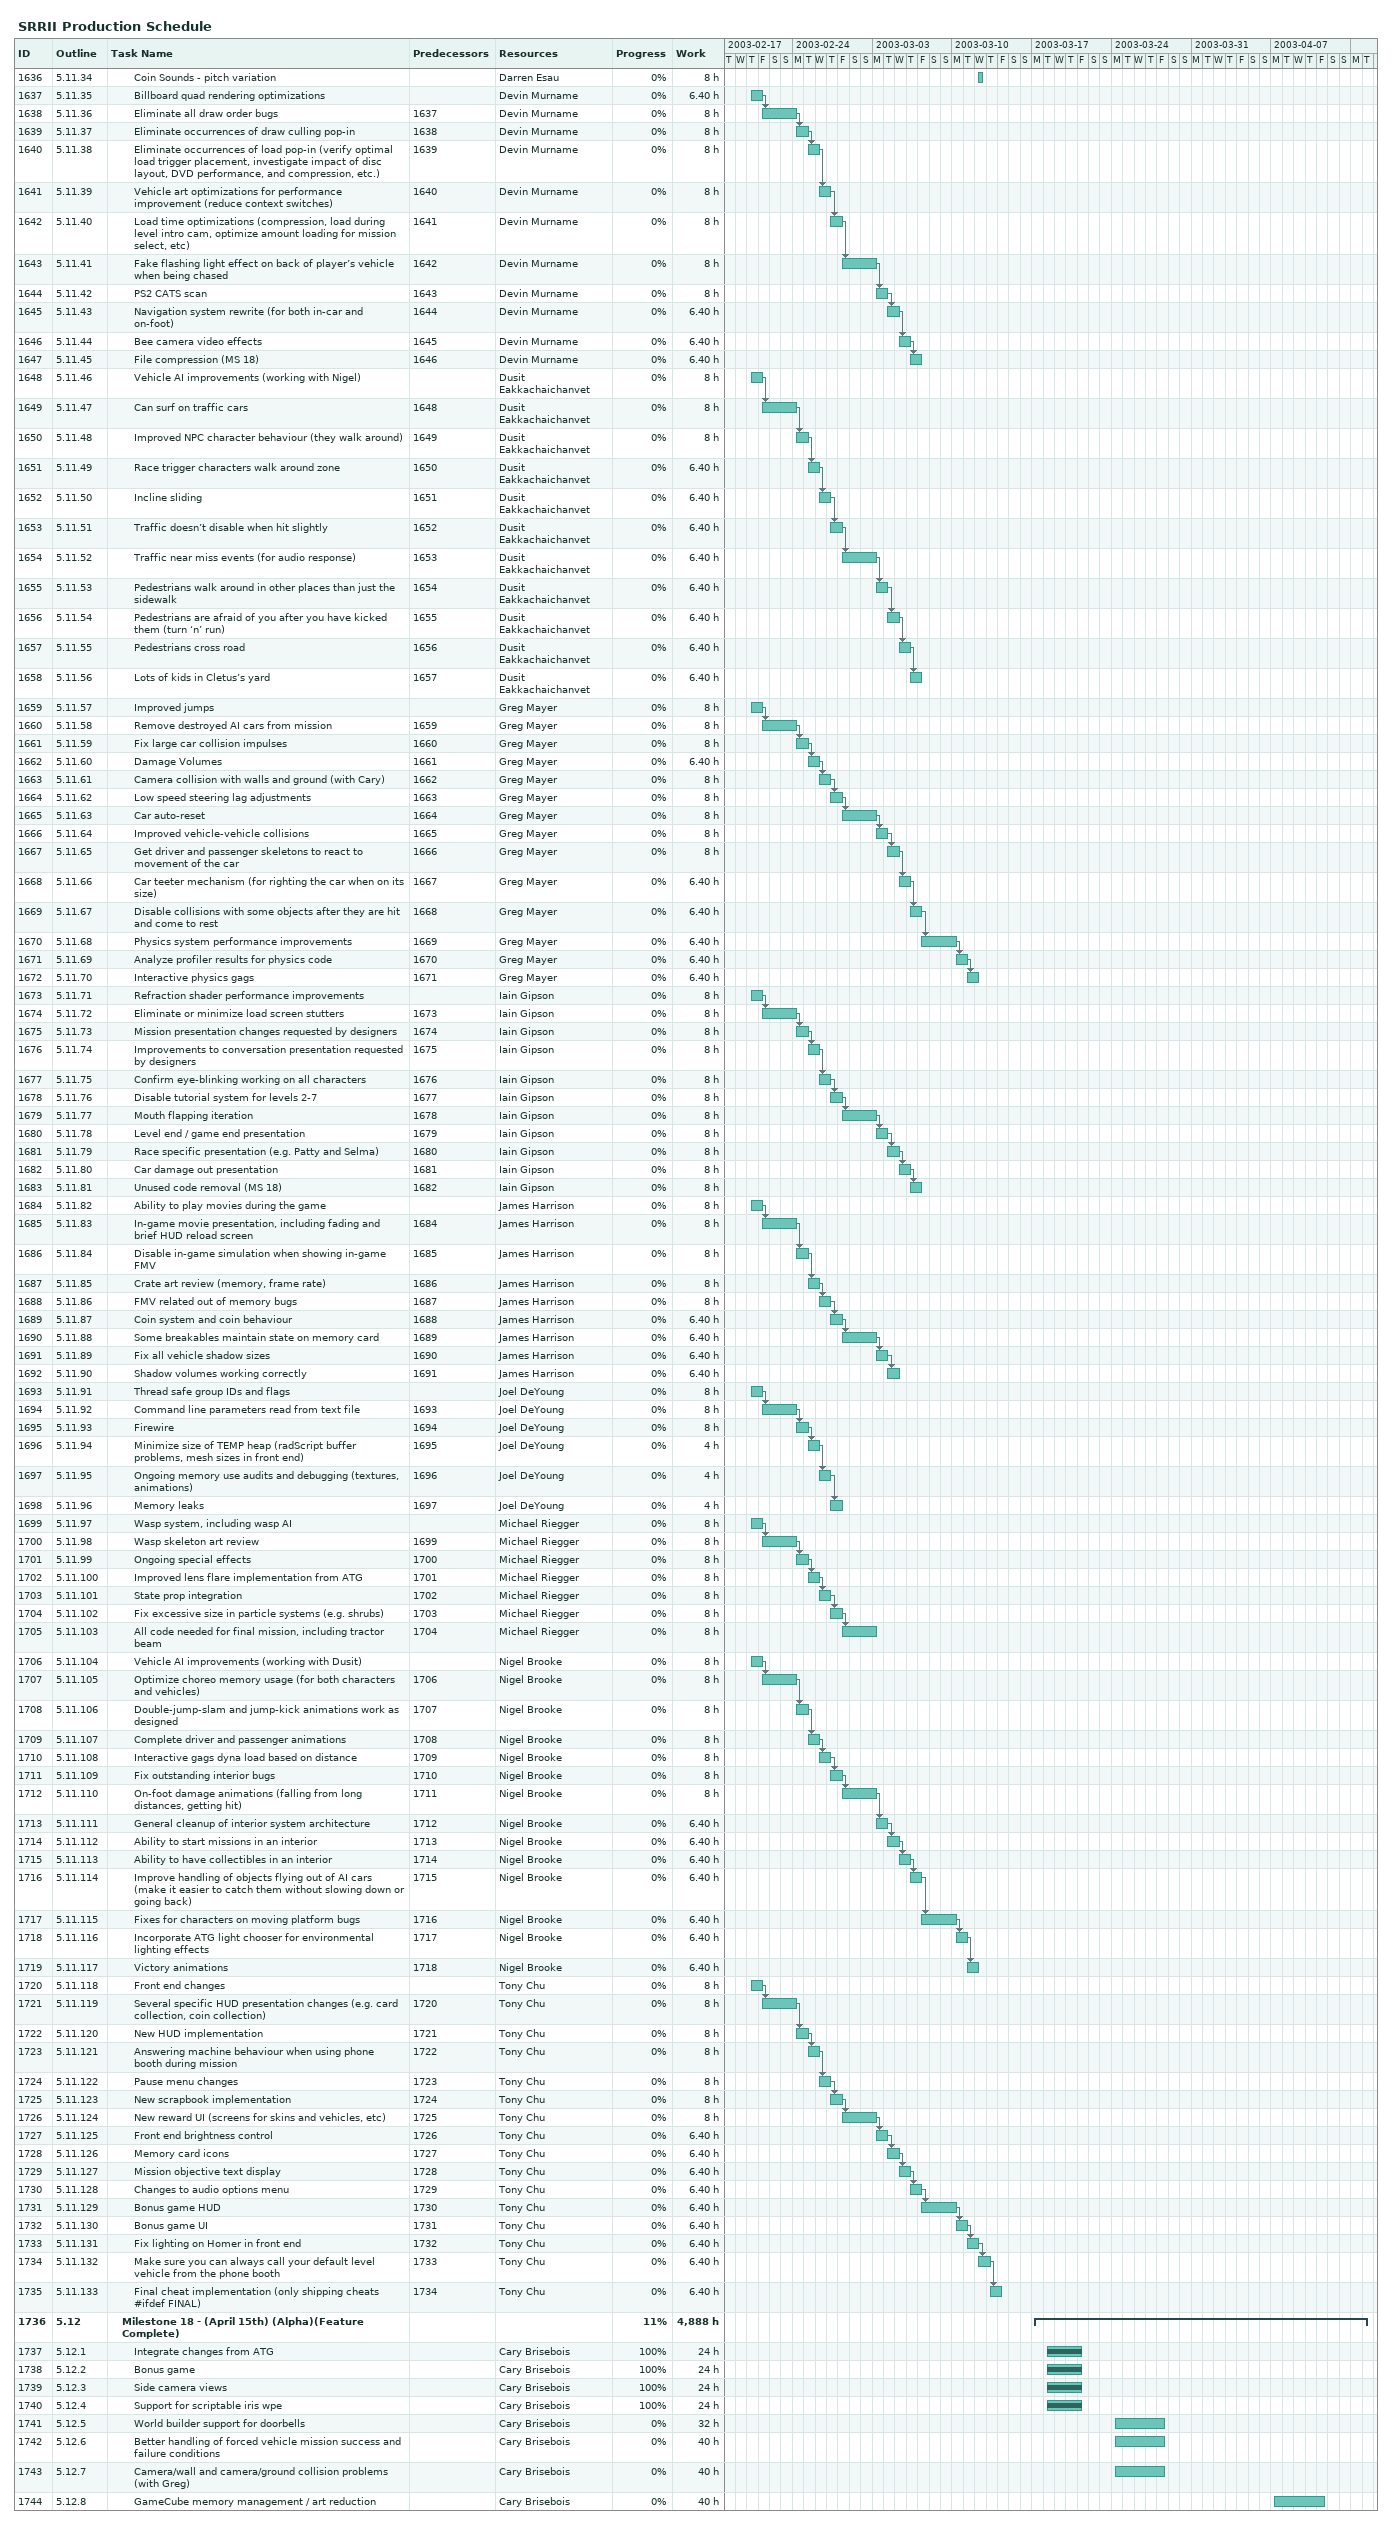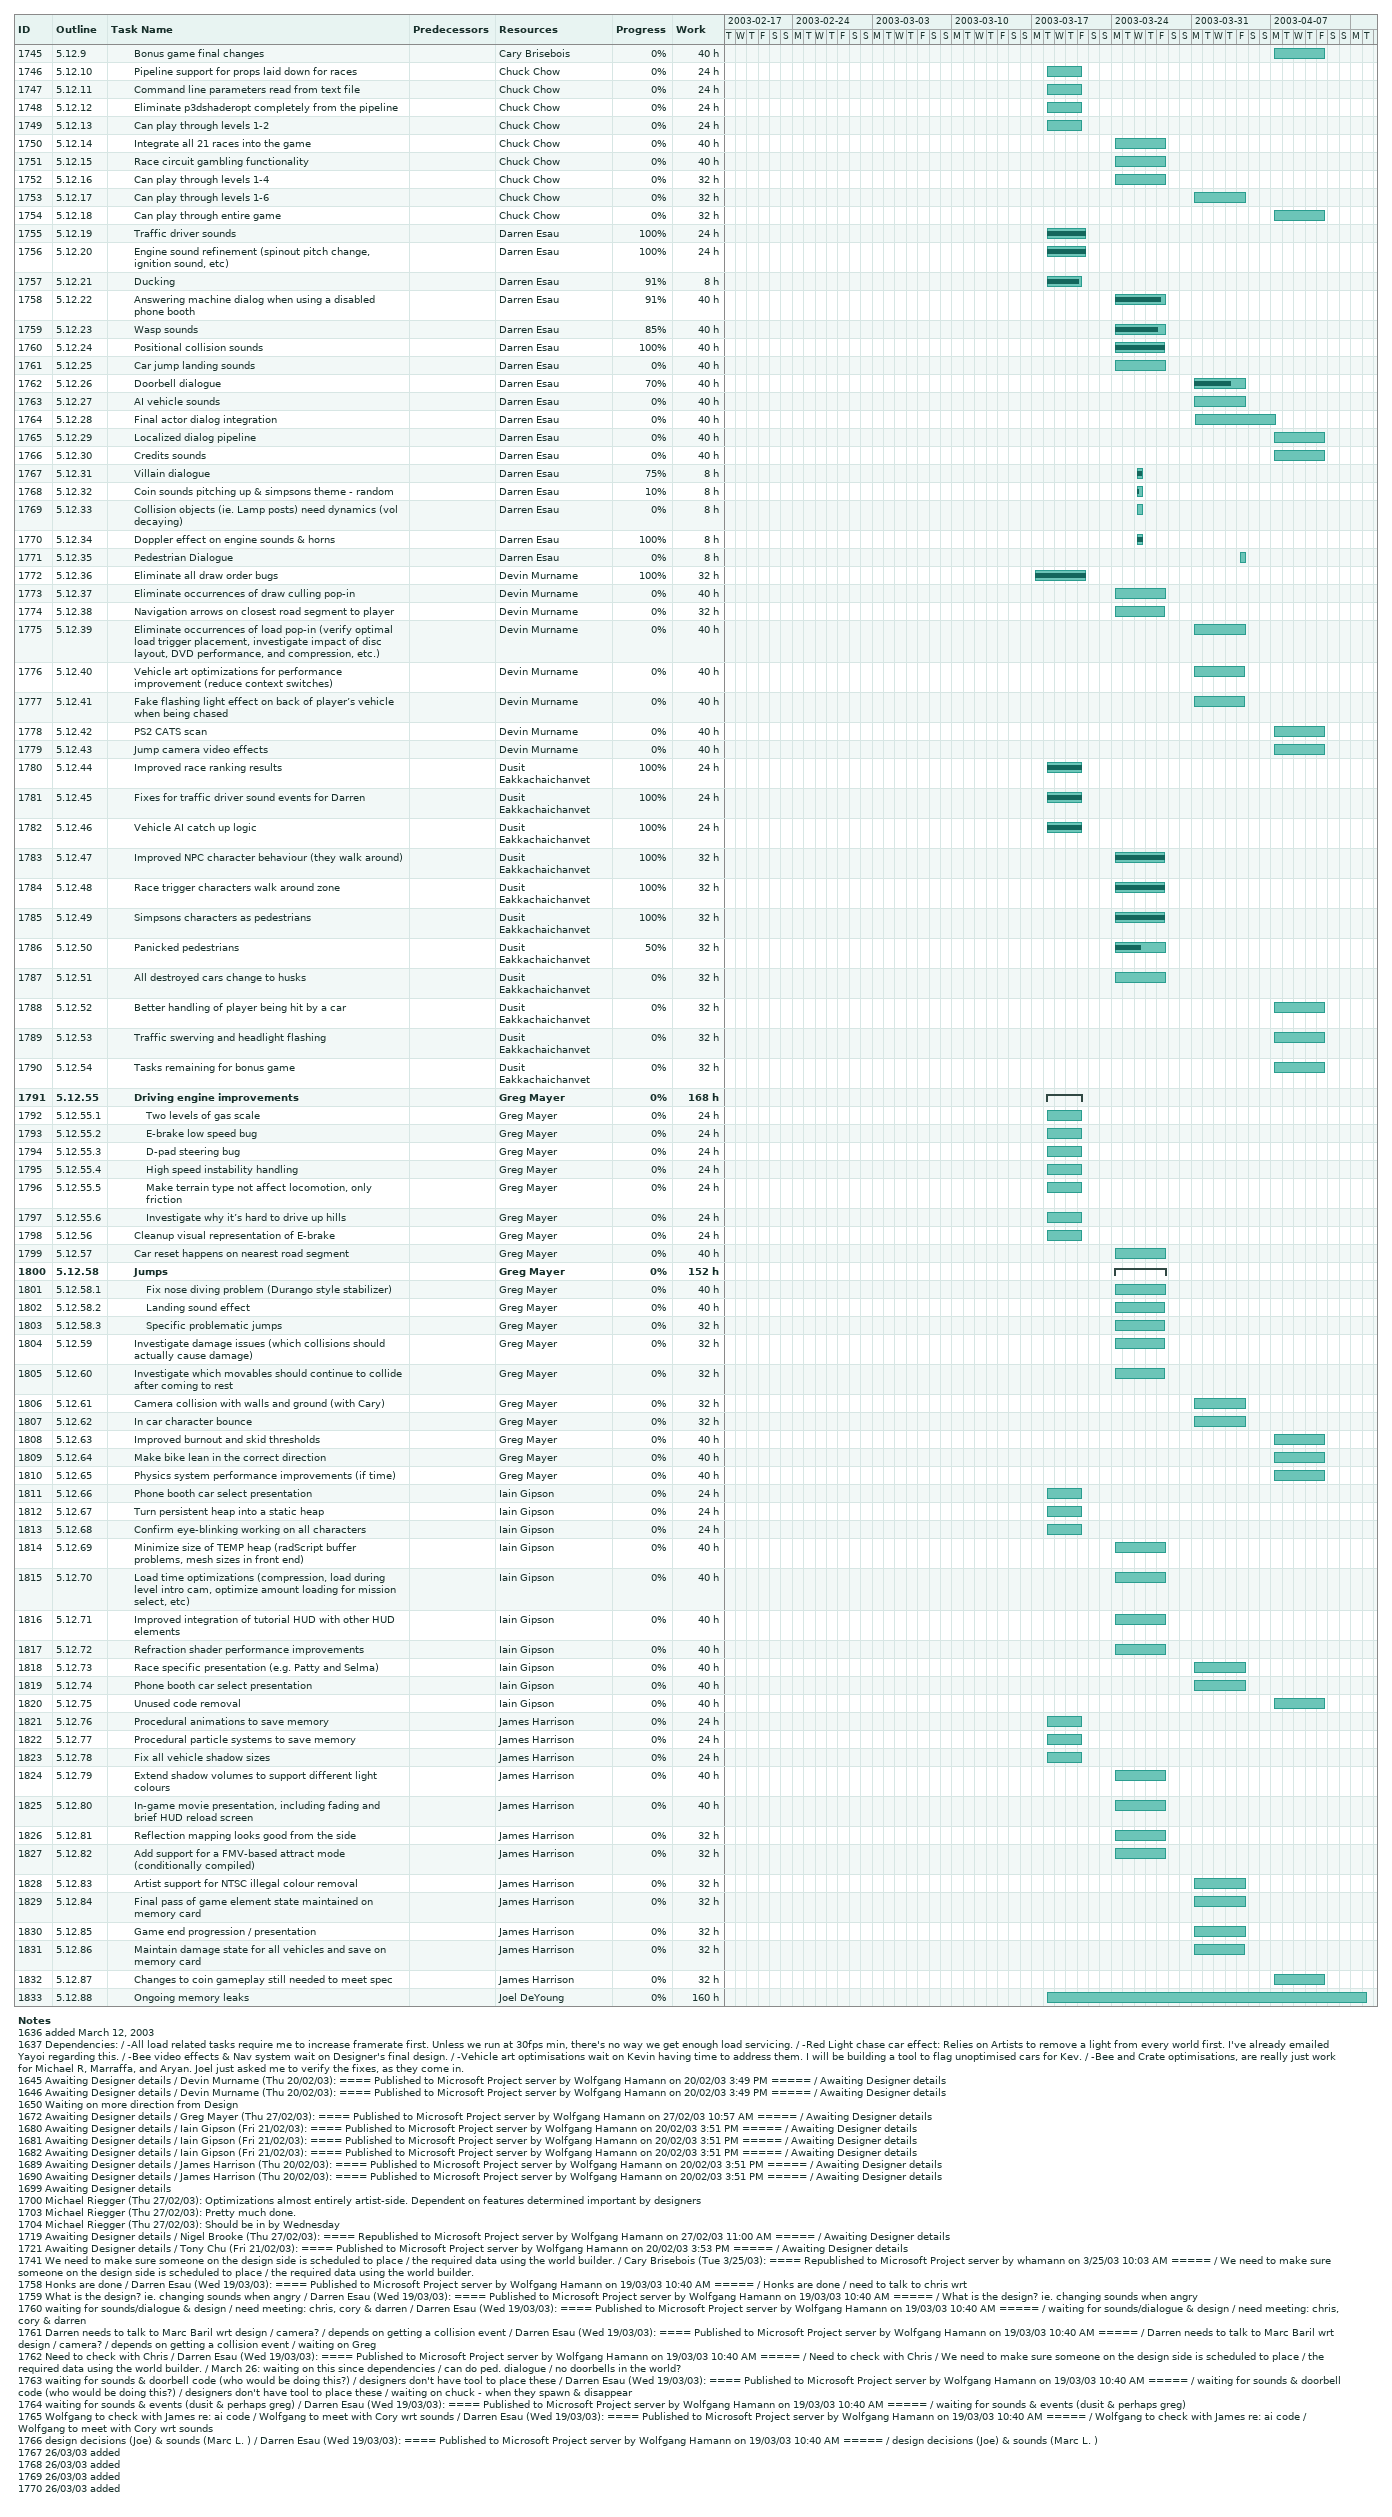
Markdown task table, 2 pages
SRRII Production Schedule

| ID | WBS | Task | Start | Finish | Predecessors | Resources | % complete | Work (h) |
|---|---|---|---|---|---|---|---|---|
| 1636 | 5.11.34 | Coin Sounds - pitch variation | 2003-03-12 | 2003-03-12 |  | Darren Esau | 0 | 8 |
| 1637 | 5.11.35 | Billboard quad rendering optimizations | 2003-02-20 | 2003-02-21 |  | Devin Murname | 0 | 6.40 |
| 1638 | 5.11.36 | Eliminate all draw order bugs | 2003-02-21 | 2003-02-24 | 1637 | Devin Murname | 0 | 8 |
| 1639 | 5.11.37 | Eliminate occurrences of draw culling pop-in | 2003-02-24 | 2003-02-25 | 1638 | Devin Murname | 0 | 8 |
| 1640 | 5.11.38 | Eliminate occurrences of load pop-in (verify optimal load trigger placement, investigate impact of disc layout, DVD performance, and compression, etc.) | 2003-02-25 | 2003-02-26 | 1639 | Devin Murname | 0 | 8 |
| 1641 | 5.11.39 | Vehicle art optimizations for performance improvement (reduce context switches) | 2003-02-26 | 2003-02-27 | 1640 | Devin Murname | 0 | 8 |
| 1642 | 5.11.40 | Load time optimizations (compression, load during level intro cam, optimize amount loading for mission select, etc) | 2003-02-27 | 2003-02-28 | 1641 | Devin Murname | 0 | 8 |
| 1643 | 5.11.41 | Fake flashing light effect on back of player’s vehicle when being chased | 2003-02-28 | 2003-03-03 | 1642 | Devin Murname | 0 | 8 |
| 1644 | 5.11.42 | PS2 CATS scan | 2003-03-03 | 2003-03-04 | 1643 | Devin Murname | 0 | 8 |
| 1645 | 5.11.43 | Navigation system rewrite (for both in-car and on-foot) | 2003-03-04 | 2003-03-05 | 1644 | Devin Murname | 0 | 6.40 |
| 1646 | 5.11.44 | Bee camera video effects | 2003-03-05 | 2003-03-06 | 1645 | Devin Murname | 0 | 6.40 |
| 1647 | 5.11.45 | File compression (MS 18) | 2003-03-06 | 2003-03-07 | 1646 | Devin Murname | 0 | 6.40 |
| 1648 | 5.11.46 | Vehicle AI improvements (working with Nigel) | 2003-02-20 | 2003-02-21 |  | Dusit Eakkachaichanvet | 0 | 8 |
| 1649 | 5.11.47 | Can surf on traffic cars | 2003-02-21 | 2003-02-24 | 1648 | Dusit Eakkachaichanvet | 0 | 8 |
| 1650 | 5.11.48 | Improved NPC character behaviour (they walk around) | 2003-02-24 | 2003-02-25 | 1649 | Dusit Eakkachaichanvet | 0 | 8 |
| 1651 | 5.11.49 | Race trigger characters walk around zone | 2003-02-25 | 2003-02-26 | 1650 | Dusit Eakkachaichanvet | 0 | 6.40 |
| 1652 | 5.11.50 | Incline sliding | 2003-02-26 | 2003-02-27 | 1651 | Dusit Eakkachaichanvet | 0 | 6.40 |
| 1653 | 5.11.51 | Traffic doesn’t disable when hit slightly | 2003-02-27 | 2003-02-28 | 1652 | Dusit Eakkachaichanvet | 0 | 6.40 |
| 1654 | 5.11.52 | Traffic near miss events (for audio response) | 2003-02-28 | 2003-03-03 | 1653 | Dusit Eakkachaichanvet | 0 | 6.40 |
| 1655 | 5.11.53 | Pedestrians walk around in other places than just the sidewalk | 2003-03-03 | 2003-03-04 | 1654 | Dusit Eakkachaichanvet | 0 | 6.40 |
| 1656 | 5.11.54 | Pedestrians are afraid of you after you have kicked them (turn ‘n’ run) | 2003-03-04 | 2003-03-05 | 1655 | Dusit Eakkachaichanvet | 0 | 6.40 |
| 1657 | 5.11.55 | Pedestrians cross road | 2003-03-05 | 2003-03-06 | 1656 | Dusit Eakkachaichanvet | 0 | 6.40 |
| 1658 | 5.11.56 | Lots of kids in Cletus’s yard | 2003-03-06 | 2003-03-07 | 1657 | Dusit Eakkachaichanvet | 0 | 6.40 |
| 1659 | 5.11.57 | Improved jumps | 2003-02-20 | 2003-02-21 |  | Greg Mayer | 0 | 8 |
| 1660 | 5.11.58 | Remove destroyed AI cars from mission | 2003-02-21 | 2003-02-24 | 1659 | Greg Mayer | 0 | 8 |
| 1661 | 5.11.59 | Fix large car collision impulses | 2003-02-24 | 2003-02-25 | 1660 | Greg Mayer | 0 | 8 |
| 1662 | 5.11.60 | Damage Volumes | 2003-02-25 | 2003-02-26 | 1661 | Greg Mayer | 0 | 6.40 |
| 1663 | 5.11.61 | Camera collision with walls and ground (with Cary) | 2003-02-26 | 2003-02-27 | 1662 | Greg Mayer | 0 | 8 |
| 1664 | 5.11.62 | Low speed steering lag adjustments | 2003-02-27 | 2003-02-28 | 1663 | Greg Mayer | 0 | 8 |
| 1665 | 5.11.63 | Car auto-reset | 2003-02-28 | 2003-03-03 | 1664 | Greg Mayer | 0 | 8 |
| 1666 | 5.11.64 | Improved vehicle-vehicle collisions | 2003-03-03 | 2003-03-04 | 1665 | Greg Mayer | 0 | 8 |
| 1667 | 5.11.65 | Get driver and passenger skeletons to react to movement of the car | 2003-03-04 | 2003-03-05 | 1666 | Greg Mayer | 0 | 8 |
| 1668 | 5.11.66 | Car teeter mechanism (for righting the car when on its size) | 2003-03-05 | 2003-03-06 | 1667 | Greg Mayer | 0 | 6.40 |
| 1669 | 5.11.67 | Disable collisions with some objects after they are hit and come to rest | 2003-03-06 | 2003-03-07 | 1668 | Greg Mayer | 0 | 6.40 |
| 1670 | 5.11.68 | Physics system performance improvements | 2003-03-07 | 2003-03-10 | 1669 | Greg Mayer | 0 | 6.40 |
| 1671 | 5.11.69 | Analyze profiler results for physics code | 2003-03-10 | 2003-03-11 | 1670 | Greg Mayer | 0 | 6.40 |
| 1672 | 5.11.70 | Interactive physics gags | 2003-03-11 | 2003-03-12 | 1671 | Greg Mayer | 0 | 6.40 |
| 1673 | 5.11.71 | Refraction shader performance improvements | 2003-02-20 | 2003-02-21 |  | Iain Gipson | 0 | 8 |
| 1674 | 5.11.72 | Eliminate or minimize load screen stutters | 2003-02-21 | 2003-02-24 | 1673 | Iain Gipson | 0 | 8 |
| 1675 | 5.11.73 | Mission presentation changes requested by designers | 2003-02-24 | 2003-02-25 | 1674 | Iain Gipson | 0 | 8 |
| 1676 | 5.11.74 | Improvements to conversation presentation requested by designers | 2003-02-25 | 2003-02-26 | 1675 | Iain Gipson | 0 | 8 |
| 1677 | 5.11.75 | Confirm eye-blinking working on all characters | 2003-02-26 | 2003-02-27 | 1676 | Iain Gipson | 0 | 8 |
| 1678 | 5.11.76 | Disable tutorial system for levels 2-7 | 2003-02-27 | 2003-02-28 | 1677 | Iain Gipson | 0 | 8 |
| 1679 | 5.11.77 | Mouth flapping iteration | 2003-02-28 | 2003-03-03 | 1678 | Iain Gipson | 0 | 8 |
| 1680 | 5.11.78 | Level end / game end presentation | 2003-03-03 | 2003-03-04 | 1679 | Iain Gipson | 0 | 8 |
| 1681 | 5.11.79 | Race specific presentation (e.g. Patty and Selma) | 2003-03-04 | 2003-03-05 | 1680 | Iain Gipson | 0 | 8 |
| 1682 | 5.11.80 | Car damage out presentation | 2003-03-05 | 2003-03-06 | 1681 | Iain Gipson | 0 | 8 |
| 1683 | 5.11.81 | Unused code removal (MS 18) | 2003-03-06 | 2003-03-07 | 1682 | Iain Gipson | 0 | 8 |
| 1684 | 5.11.82 | Ability to play movies during the game | 2003-02-20 | 2003-02-21 |  | James Harrison | 0 | 8 |
| 1685 | 5.11.83 | In-game movie presentation, including fading and brief HUD reload screen | 2003-02-21 | 2003-02-24 | 1684 | James Harrison | 0 | 8 |
| 1686 | 5.11.84 | Disable in-game simulation when showing in-game FMV | 2003-02-24 | 2003-02-25 | 1685 | James Harrison | 0 | 8 |
| 1687 | 5.11.85 | Crate art review (memory, frame rate) | 2003-02-25 | 2003-02-26 | 1686 | James Harrison | 0 | 8 |
| 1688 | 5.11.86 | FMV related out of memory bugs | 2003-02-26 | 2003-02-27 | 1687 | James Harrison | 0 | 8 |
| 1689 | 5.11.87 | Coin system and coin behaviour | 2003-02-27 | 2003-02-28 | 1688 | James Harrison | 0 | 6.40 |
| 1690 | 5.11.88 | Some breakables maintain state on memory card | 2003-02-28 | 2003-03-03 | 1689 | James Harrison | 0 | 6.40 |
| 1691 | 5.11.89 | Fix all vehicle shadow sizes | 2003-03-03 | 2003-03-04 | 1690 | James Harrison | 0 | 6.40 |
| 1692 | 5.11.90 | Shadow volumes working correctly | 2003-03-04 | 2003-03-05 | 1691 | James Harrison | 0 | 6.40 |
| 1693 | 5.11.91 | Thread safe group IDs and flags | 2003-02-20 | 2003-02-21 |  | Joel DeYoung | 0 | 8 |
| 1694 | 5.11.92 | Command line parameters read from text file | 2003-02-21 | 2003-02-24 | 1693 | Joel DeYoung | 0 | 8 |
| 1695 | 5.11.93 | Firewire | 2003-02-24 | 2003-02-25 | 1694 | Joel DeYoung | 0 | 8 |
| 1696 | 5.11.94 | Minimize size of TEMP heap (radScript buffer problems, mesh sizes in front end) | 2003-02-25 | 2003-02-26 | 1695 | Joel DeYoung | 0 | 4 |
| 1697 | 5.11.95 | Ongoing memory use audits and debugging (textures, animations) | 2003-02-26 | 2003-02-27 | 1696 | Joel DeYoung | 0 | 4 |
| 1698 | 5.11.96 | Memory leaks | 2003-02-27 | 2003-02-28 | 1697 | Joel DeYoung | 0 | 4 |
| 1699 | 5.11.97 | Wasp system, including wasp AI | 2003-02-20 | 2003-02-21 |  | Michael Riegger | 0 | 8 |
| 1700 | 5.11.98 | Wasp skeleton art review | 2003-02-21 | 2003-02-24 | 1699 | Michael Riegger | 0 | 8 |
| 1701 | 5.11.99 | Ongoing special effects | 2003-02-24 | 2003-02-25 | 1700 | Michael Riegger | 0 | 8 |
| 1702 | 5.11.100 | Improved lens flare implementation from ATG | 2003-02-25 | 2003-02-26 | 1701 | Michael Riegger | 0 | 8 |
| 1703 | 5.11.101 | State prop integration | 2003-02-26 | 2003-02-27 | 1702 | Michael Riegger | 0 | 8 |
| 1704 | 5.11.102 | Fix excessive size in particle systems (e.g. shrubs) | 2003-02-27 | 2003-02-28 | 1703 | Michael Riegger | 0 | 8 |
| 1705 | 5.11.103 | All code needed for final mission, including tractor beam | 2003-02-28 | 2003-03-03 | 1704 | Michael Riegger | 0 | 8 |
| 1706 | 5.11.104 | Vehicle AI improvements (working with Dusit) | 2003-02-20 | 2003-02-21 |  | Nigel Brooke | 0 | 8 |
| 1707 | 5.11.105 | Optimize choreo memory usage (for both characters and vehicles) | 2003-02-21 | 2003-02-24 | 1706 | Nigel Brooke | 0 | 8 |
| 1708 | 5.11.106 | Double-jump-slam and jump-kick animations work as designed | 2003-02-24 | 2003-02-25 | 1707 | Nigel Brooke | 0 | 8 |
| 1709 | 5.11.107 | Complete driver and passenger animations | 2003-02-25 | 2003-02-26 | 1708 | Nigel Brooke | 0 | 8 |
| 1710 | 5.11.108 | Interactive gags dyna load based on distance | 2003-02-26 | 2003-02-27 | 1709 | Nigel Brooke | 0 | 8 |
| 1711 | 5.11.109 | Fix outstanding interior bugs | 2003-02-27 | 2003-02-28 | 1710 | Nigel Brooke | 0 | 8 |
| 1712 | 5.11.110 | On-foot damage animations (falling from long distances, getting hit) | 2003-02-28 | 2003-03-03 | 1711 | Nigel Brooke | 0 | 8 |
| 1713 | 5.11.111 | General cleanup of interior system architecture | 2003-03-03 | 2003-03-04 | 1712 | Nigel Brooke | 0 | 6.40 |
| 1714 | 5.11.112 | Ability to start missions in an interior | 2003-03-04 | 2003-03-05 | 1713 | Nigel Brooke | 0 | 6.40 |
| 1715 | 5.11.113 | Ability to have collectibles in an interior | 2003-03-05 | 2003-03-06 | 1714 | Nigel Brooke | 0 | 6.40 |
| 1716 | 5.11.114 | Improve handling of objects flying out of AI cars (make it easier to catch them without slowing down or going back) | 2003-03-06 | 2003-03-07 | 1715 | Nigel Brooke | 0 | 6.40 |
| 1717 | 5.11.115 | Fixes for characters on moving platform bugs | 2003-03-07 | 2003-03-10 | 1716 | Nigel Brooke | 0 | 6.40 |
| 1718 | 5.11.116 | Incorporate ATG light chooser for environmental lighting effects | 2003-03-10 | 2003-03-11 | 1717 | Nigel Brooke | 0 | 6.40 |
| 1719 | 5.11.117 | Victory animations | 2003-03-11 | 2003-03-12 | 1718 | Nigel Brooke | 0 | 6.40 |
| 1720 | 5.11.118 | Front end changes | 2003-02-20 | 2003-02-21 |  | Tony Chu | 0 | 8 |
| 1721 | 5.11.119 | Several specific HUD presentation changes (e.g. card collection, coin collection) | 2003-02-21 | 2003-02-24 | 1720 | Tony Chu | 0 | 8 |
| 1722 | 5.11.120 | New HUD implementation | 2003-02-24 | 2003-02-25 | 1721 | Tony Chu | 0 | 8 |
| 1723 | 5.11.121 | Answering machine behaviour when using phone booth during mission | 2003-02-25 | 2003-02-26 | 1722 | Tony Chu | 0 | 8 |
| 1724 | 5.11.122 | Pause menu changes | 2003-02-26 | 2003-02-27 | 1723 | Tony Chu | 0 | 8 |
| 1725 | 5.11.123 | New scrapbook implementation | 2003-02-27 | 2003-02-28 | 1724 | Tony Chu | 0 | 8 |
| 1726 | 5.11.124 | New reward UI (screens for skins and vehicles, etc) | 2003-02-28 | 2003-03-03 | 1725 | Tony Chu | 0 | 8 |
| 1727 | 5.11.125 | Front end brightness control | 2003-03-03 | 2003-03-04 | 1726 | Tony Chu | 0 | 6.40 |
| 1728 | 5.11.126 | Memory card icons | 2003-03-04 | 2003-03-05 | 1727 | Tony Chu | 0 | 6.40 |
| 1729 | 5.11.127 | Mission objective text display | 2003-03-05 | 2003-03-06 | 1728 | Tony Chu | 0 | 6.40 |
| 1730 | 5.11.128 | Changes to audio options menu | 2003-03-06 | 2003-03-07 | 1729 | Tony Chu | 0 | 6.40 |
| 1731 | 5.11.129 | Bonus game HUD | 2003-03-07 | 2003-03-10 | 1730 | Tony Chu | 0 | 6.40 |
| 1732 | 5.11.130 | Bonus game UI | 2003-03-10 | 2003-03-11 | 1731 | Tony Chu | 0 | 6.40 |
| 1733 | 5.11.131 | Fix lighting on Homer in front end | 2003-03-11 | 2003-03-12 | 1732 | Tony Chu | 0 | 6.40 |
| 1734 | 5.11.132 | Make sure you can always call your default level vehicle from the phone booth | 2003-03-12 | 2003-03-13 | 1733 | Tony Chu | 0 | 6.40 |
| 1735 | 5.11.133 | Final cheat implementation (only shipping cheats #ifdef FINAL) | 2003-03-13 | 2003-03-14 | 1734 | Tony Chu | 0 | 6.40 |
| 1736 | 5.12 | **Milestone 18 - (April 15th) (Alpha)(Feature Complete)** | 2003-03-17 | 2003-04-15 |  |  | 11 | 4888 |
| 1737 | 5.12.1 | Integrate changes from ATG | 2003-03-18 | 2003-03-21 |  | Cary Brisebois | 100 | 24 |
| 1738 | 5.12.2 | Bonus game | 2003-03-18 | 2003-03-21 |  | Cary Brisebois | 100 | 24 |
| 1739 | 5.12.3 | Side camera views | 2003-03-18 | 2003-03-21 |  | Cary Brisebois | 100 | 24 |
| 1740 | 5.12.4 | Support for scriptable iris wpe | 2003-03-18 | 2003-03-21 |  | Cary Brisebois | 100 | 24 |
| 1741 | 5.12.5 | World builder support for doorbells | 2003-03-24 | 2003-03-28 |  | Cary Brisebois | 0 | 32 |
| 1742 | 5.12.6 | Better handling of forced vehicle mission success and failure conditions | 2003-03-24 | 2003-03-28 |  | Cary Brisebois | 0 | 40 |
| 1743 | 5.12.7 | Camera/wall and camera/ground collision problems (with Greg) | 2003-03-24 | 2003-03-28 |  | Cary Brisebois | 0 | 40 |
| 1744 | 5.12.8 | GameCube memory management / art reduction | 2003-04-07 | 2003-04-11 |  | Cary Brisebois | 0 | 40 |
| 1745 | 5.12.9 | Bonus game final changes | 2003-04-07 | 2003-04-11 |  | Cary Brisebois | 0 | 40 |
| 1746 | 5.12.10 | Pipeline support for props laid down for races | 2003-03-18 | 2003-03-21 |  | Chuck Chow | 0 | 24 |
| 1747 | 5.12.11 | Command line parameters read from text file | 2003-03-18 | 2003-03-21 |  | Chuck Chow | 0 | 24 |
| 1748 | 5.12.12 | Eliminate p3dshaderopt completely from the pipeline | 2003-03-18 | 2003-03-21 |  | Chuck Chow | 0 | 24 |
| 1749 | 5.12.13 | Can play through levels 1-2 | 2003-03-18 | 2003-03-21 |  | Chuck Chow | 0 | 24 |
| 1750 | 5.12.14 | Integrate all 21 races into the game | 2003-03-24 | 2003-03-28 |  | Chuck Chow | 0 | 40 |
| 1751 | 5.12.15 | Race circuit gambling functionality | 2003-03-24 | 2003-03-28 |  | Chuck Chow | 0 | 40 |
| 1752 | 5.12.16 | Can play through levels 1-4 | 2003-03-24 | 2003-03-28 |  | Chuck Chow | 0 | 32 |
| 1753 | 5.12.17 | Can play through levels 1-6 | 2003-03-31 | 2003-04-04 |  | Chuck Chow | 0 | 32 |
| 1754 | 5.12.18 | Can play through entire game | 2003-04-07 | 2003-04-11 |  | Chuck Chow | 0 | 32 |
| 1755 | 5.12.19 | Traffic driver sounds | 2003-03-18 | 2003-03-21 |  | Darren Esau | 100 | 24 |
| 1756 | 5.12.20 | Engine sound refinement (spinout pitch change, ignition sound, etc) | 2003-03-18 | 2003-03-21 |  | Darren Esau | 100 | 24 |
| 1757 | 5.12.21 | Ducking | 2003-03-18 | 2003-03-21 |  | Darren Esau | 91 | 8 |
| 1758 | 5.12.22 | Answering machine dialog when using a disabled phone booth | 2003-03-24 | 2003-03-28 |  | Darren Esau | 91 | 40 |
| 1759 | 5.12.23 | Wasp sounds | 2003-03-24 | 2003-03-28 |  | Darren Esau | 85 | 40 |
| 1760 | 5.12.24 | Positional collision sounds | 2003-03-24 | 2003-03-28 |  | Darren Esau | 100 | 40 |
| 1761 | 5.12.25 | Car jump landing sounds | 2003-03-24 | 2003-03-28 |  | Darren Esau | 0 | 40 |
| 1762 | 5.12.26 | Doorbell dialogue | 2003-03-31 | 2003-04-04 |  | Darren Esau | 70 | 40 |
| 1763 | 5.12.27 | AI vehicle sounds | 2003-03-31 | 2003-04-04 |  | Darren Esau | 0 | 40 |
| 1764 | 5.12.28 | Final actor dialog integration | 2003-03-31 | 2003-04-07 |  | Darren Esau | 0 | 40 |
| 1765 | 5.12.29 | Localized dialog pipeline | 2003-04-07 | 2003-04-11 |  | Darren Esau | 0 | 40 |
| 1766 | 5.12.30 | Credits sounds | 2003-04-07 | 2003-04-11 |  | Darren Esau | 0 | 40 |
| 1767 | 5.12.31 | Villain dialogue | 2003-03-26 | 2003-03-26 |  | Darren Esau | 75 | 8 |
| 1768 | 5.12.32 | Coin sounds pitching up & simpsons theme - random | 2003-03-26 | 2003-03-26 |  | Darren Esau | 10 | 8 |
| 1769 | 5.12.33 | Collision objects (ie. Lamp posts) need dynamics (vol decaying) | 2003-03-26 | 2003-03-26 |  | Darren Esau | 0 | 8 |
| 1770 | 5.12.34 | Doppler effect on engine sounds & horns | 2003-03-26 | 2003-03-26 |  | Darren Esau | 100 | 8 |
| 1771 | 5.12.35 | Pedestrian Dialogue | 2003-04-04 | 2003-04-04 |  | Darren Esau | 0 | 8 |
| 1772 | 5.12.36 | Eliminate all draw order bugs | 2003-03-17 | 2003-03-21 |  | Devin Murname | 100 | 32 |
| 1773 | 5.12.37 | Eliminate occurrences of draw culling pop-in | 2003-03-24 | 2003-03-28 |  | Devin Murname | 0 | 40 |
| 1774 | 5.12.38 | Navigation arrows on closest road segment to player | 2003-03-24 | 2003-03-28 |  | Devin Murname | 0 | 32 |
| 1775 | 5.12.39 | Eliminate occurrences of load pop-in (verify optimal load trigger placement, investigate impact of disc layout, DVD performance, and compression, etc.) | 2003-03-31 | 2003-04-04 |  | Devin Murname | 0 | 40 |
| 1776 | 5.12.40 | Vehicle art optimizations for performance improvement (reduce context switches) | 2003-03-31 | 2003-04-04 |  | Devin Murname | 0 | 40 |
| 1777 | 5.12.41 | Fake flashing light effect on back of player’s vehicle when being chased | 2003-03-31 | 2003-04-04 |  | Devin Murname | 0 | 40 |
| 1778 | 5.12.42 | PS2 CATS scan | 2003-04-07 | 2003-04-11 |  | Devin Murname | 0 | 40 |
| 1779 | 5.12.43 | Jump camera video effects | 2003-04-07 | 2003-04-11 |  | Devin Murname | 0 | 40 |
| 1780 | 5.12.44 | Improved race ranking results | 2003-03-18 | 2003-03-21 |  | Dusit Eakkachaichanvet | 100 | 24 |
| 1781 | 5.12.45 | Fixes for traffic driver sound events for Darren | 2003-03-18 | 2003-03-21 |  | Dusit Eakkachaichanvet | 100 | 24 |
| 1782 | 5.12.46 | Vehicle AI catch up logic | 2003-03-18 | 2003-03-21 |  | Dusit Eakkachaichanvet | 100 | 24 |
| 1783 | 5.12.47 | Improved NPC character behaviour (they walk around) | 2003-03-24 | 2003-03-28 |  | Dusit Eakkachaichanvet | 100 | 32 |
| 1784 | 5.12.48 | Race trigger characters walk around zone | 2003-03-24 | 2003-03-28 |  | Dusit Eakkachaichanvet | 100 | 32 |
| 1785 | 5.12.49 | Simpsons characters as pedestrians | 2003-03-24 | 2003-03-28 |  | Dusit Eakkachaichanvet | 100 | 32 |
| 1786 | 5.12.50 | Panicked pedestrians | 2003-03-24 | 2003-03-28 |  | Dusit Eakkachaichanvet | 50 | 32 |
| 1787 | 5.12.51 | All destroyed cars change to husks | 2003-03-24 | 2003-03-28 |  | Dusit Eakkachaichanvet | 0 | 32 |
| 1788 | 5.12.52 | Better handling of player being hit by a car | 2003-04-07 | 2003-04-11 |  | Dusit Eakkachaichanvet | 0 | 32 |
| 1789 | 5.12.53 | Traffic swerving and headlight flashing | 2003-04-07 | 2003-04-11 |  | Dusit Eakkachaichanvet | 0 | 32 |
| 1790 | 5.12.54 | Tasks remaining for bonus game | 2003-04-07 | 2003-04-11 |  | Dusit Eakkachaichanvet | 0 | 32 |
| 1791 | 5.12.55 | **Driving engine improvements** | 2003-03-18 | 2003-03-21 |  | Greg Mayer | 0 | 168 |
| 1792 | 5.12.55.1 | Two levels of gas scale | 2003-03-18 | 2003-03-21 |  | Greg Mayer | 0 | 24 |
| 1793 | 5.12.55.2 | E-brake low speed bug | 2003-03-18 | 2003-03-21 |  | Greg Mayer | 0 | 24 |
| 1794 | 5.12.55.3 | D-pad steering bug | 2003-03-18 | 2003-03-21 |  | Greg Mayer | 0 | 24 |
| 1795 | 5.12.55.4 | High speed instability handling | 2003-03-18 | 2003-03-21 |  | Greg Mayer | 0 | 24 |
| 1796 | 5.12.55.5 | Make terrain type not affect locomotion, only friction | 2003-03-18 | 2003-03-21 |  | Greg Mayer | 0 | 24 |
| 1797 | 5.12.55.6 | Investigate why it’s hard to drive up hills | 2003-03-18 | 2003-03-21 |  | Greg Mayer | 0 | 24 |
| 1798 | 5.12.56 | Cleanup visual representation of E-brake | 2003-03-18 | 2003-03-21 |  | Greg Mayer | 0 | 24 |
| 1799 | 5.12.57 | Car reset happens on nearest road segment | 2003-03-24 | 2003-03-28 |  | Greg Mayer | 0 | 40 |
| 1800 | 5.12.58 | **Jumps** | 2003-03-24 | 2003-03-28 |  | Greg Mayer | 0 | 152 |
| 1801 | 5.12.58.1 | Fix nose diving problem (Durango style stabilizer) | 2003-03-24 | 2003-03-28 |  | Greg Mayer | 0 | 40 |
| 1802 | 5.12.58.2 | Landing sound effect | 2003-03-24 | 2003-03-28 |  | Greg Mayer | 0 | 40 |
| 1803 | 5.12.58.3 | Specific problematic jumps | 2003-03-24 | 2003-03-28 |  | Greg Mayer | 0 | 32 |
| 1804 | 5.12.59 | Investigate damage issues (which collisions should actually cause damage) | 2003-03-24 | 2003-03-28 |  | Greg Mayer | 0 | 32 |
| 1805 | 5.12.60 | Investigate which movables should continue to collide after coming to rest | 2003-03-24 | 2003-03-28 |  | Greg Mayer | 0 | 32 |
| 1806 | 5.12.61 | Camera collision with walls and ground (with Cary) | 2003-03-31 | 2003-04-04 |  | Greg Mayer | 0 | 32 |
| 1807 | 5.12.62 | In car character bounce | 2003-03-31 | 2003-04-04 |  | Greg Mayer | 0 | 32 |
| 1808 | 5.12.63 | Improved burnout and skid thresholds | 2003-04-07 | 2003-04-11 |  | Greg Mayer | 0 | 40 |
| 1809 | 5.12.64 | Make bike lean in the correct direction | 2003-04-07 | 2003-04-11 |  | Greg Mayer | 0 | 40 |
| 1810 | 5.12.65 | Physics system performance improvements (if time) | 2003-04-07 | 2003-04-11 |  | Greg Mayer | 0 | 40 |
| 1811 | 5.12.66 | Phone booth car select presentation | 2003-03-18 | 2003-03-21 |  | Iain Gipson | 0 | 24 |
| 1812 | 5.12.67 | Turn persistent heap into a static heap | 2003-03-18 | 2003-03-21 |  | Iain Gipson | 0 | 24 |
| 1813 | 5.12.68 | Confirm eye-blinking working on all characters | 2003-03-18 | 2003-03-21 |  | Iain Gipson | 0 | 24 |
| 1814 | 5.12.69 | Minimize size of TEMP heap (radScript buffer problems, mesh sizes in front end) | 2003-03-24 | 2003-03-28 |  | Iain Gipson | 0 | 40 |
| 1815 | 5.12.70 | Load time optimizations (compression, load during level intro cam, optimize amount loading for mission select, etc) | 2003-03-24 | 2003-03-28 |  | Iain Gipson | 0 | 40 |
| 1816 | 5.12.71 | Improved integration of tutorial HUD with other HUD elements | 2003-03-24 | 2003-03-28 |  | Iain Gipson | 0 | 40 |
| 1817 | 5.12.72 | Refraction shader performance improvements | 2003-03-24 | 2003-03-28 |  | Iain Gipson | 0 | 40 |
| 1818 | 5.12.73 | Race specific presentation (e.g. Patty and Selma) | 2003-03-31 | 2003-04-04 |  | Iain Gipson | 0 | 40 |
| 1819 | 5.12.74 | Phone booth car select presentation | 2003-03-31 | 2003-04-04 |  | Iain Gipson | 0 | 40 |
| 1820 | 5.12.75 | Unused code removal | 2003-04-07 | 2003-04-11 |  | Iain Gipson | 0 | 40 |
| 1821 | 5.12.76 | Procedural animations to save memory | 2003-03-18 | 2003-03-21 |  | James Harrison | 0 | 24 |
| 1822 | 5.12.77 | Procedural particle systems to save memory | 2003-03-18 | 2003-03-21 |  | James Harrison | 0 | 24 |
| 1823 | 5.12.78 | Fix all vehicle shadow sizes | 2003-03-18 | 2003-03-21 |  | James Harrison | 0 | 24 |
| 1824 | 5.12.79 | Extend shadow volumes to support different light colours | 2003-03-24 | 2003-03-28 |  | James Harrison | 0 | 40 |
| 1825 | 5.12.80 | In-game movie presentation, including fading and brief HUD reload screen | 2003-03-24 | 2003-03-28 |  | James Harrison | 0 | 40 |
| 1826 | 5.12.81 | Reflection mapping looks good from the side | 2003-03-24 | 2003-03-28 |  | James Harrison | 0 | 32 |
| 1827 | 5.12.82 | Add support for a FMV-based attract mode (conditionally compiled) | 2003-03-24 | 2003-03-28 |  | James Harrison | 0 | 32 |
| 1828 | 5.12.83 | Artist support for NTSC illegal colour removal | 2003-03-31 | 2003-04-04 |  | James Harrison | 0 | 32 |
| 1829 | 5.12.84 | Final pass of game element state maintained on memory card | 2003-03-31 | 2003-04-04 |  | James Harrison | 0 | 32 |
| 1830 | 5.12.85 | Game end progression / presentation | 2003-03-31 | 2003-04-04 |  | James Harrison | 0 | 32 |
| 1831 | 5.12.86 | Maintain damage state for all vehicles and save on memory card | 2003-03-31 | 2003-04-04 |  | James Harrison | 0 | 32 |
| 1832 | 5.12.87 | Changes to coin gameplay still needed to meet spec | 2003-04-07 | 2003-04-11 |  | James Harrison | 0 | 32 |
| 1833 | 5.12.88 | Ongoing memory leaks | 2003-03-18 | 2003-04-15 |  | Joel DeYoung | 0 | 160 |

Notes
- 1636: added March 12, 2003
- 1637: Dependencies: / -All load related tasks require me to increase framerate first. Unless we run at 30fps min, there's no way we get enough load servicing. / -Red Light chase car effect: Relies on Artists to remove a light from every world first. I've already emailed Yayoi regarding this. / -Bee video effects & Nav system wait on Designer's final design. / -Vehicle art optimisations wait on Kevin having time to address them. I will be building a tool to flag unoptimised cars for Kev. / -Bee and Crate optimisations, are really just work for Michael R, Marraffa, and Aryan. Joel just asked me to verify the fixes, as they come in.
- 1645: Awaiting Designer details / Devin Murname (Thu 20/02/03): ==== Published to Microsoft Project server by Wolfgang Hamann on 20/02/03 3:49 PM ===== / Awaiting Designer details
- 1646: Awaiting Designer details / Devin Murname (Thu 20/02/03): ==== Published to Microsoft Project server by Wolfgang Hamann on 20/02/03 3:49 PM ===== / Awaiting Designer details
- 1650: Waiting on more direction from Design
- 1672: Awaiting Designer details / Greg Mayer (Thu 27/02/03): ==== Published to Microsoft Project server by Wolfgang Hamann on 27/02/03 10:57 AM ===== / Awaiting Designer details
- 1680: Awaiting Designer details / Iain Gipson (Fri 21/02/03): ==== Published to Microsoft Project server by Wolfgang Hamann on 20/02/03 3:51 PM ===== / Awaiting Designer details
- 1681: Awaiting Designer details / Iain Gipson (Fri 21/02/03): ==== Published to Microsoft Project server by Wolfgang Hamann on 20/02/03 3:51 PM ===== / Awaiting Designer details
- 1682: Awaiting Designer details / Iain Gipson (Fri 21/02/03): ==== Published to Microsoft Project server by Wolfgang Hamann on 20/02/03 3:51 PM ===== / Awaiting Designer details
- 1689: Awaiting Designer details / James Harrison (Thu 20/02/03): ==== Published to Microsoft Project server by Wolfgang Hamann on 20/02/03 3:51 PM ===== / Awaiting Designer details
- 1690: Awaiting Designer details / James Harrison (Thu 20/02/03): ==== Published to Microsoft Project server by Wolfgang Hamann on 20/02/03 3:51 PM ===== / Awaiting Designer details
- 1699: Awaiting Designer details
- 1700: Michael Riegger (Thu 27/02/03): Optimizations almost entirely artist-side. Dependent on features determined important by designers
- 1703: Michael Riegger (Thu 27/02/03): Pretty much done.
- 1704: Michael Riegger (Thu 27/02/03): Should be in by Wednesday
- 1719: Awaiting Designer details / Nigel Brooke (Thu 27/02/03): ==== Republished to Microsoft Project server by Wolfgang Hamann on 27/02/03 11:00 AM ===== / Awaiting Designer details
- 1721: Awaiting Designer details / Tony Chu (Fri 21/02/03): ==== Published to Microsoft Project server by Wolfgang Hamann on 20/02/03 3:53 PM ===== / Awaiting Designer details
- 1741: We need to make sure someone on the design side is scheduled to place / the required data using the world builder. / Cary Brisebois (Tue 3/25/03): ==== Republished to Microsoft Project server by whamann on 3/25/03 10:03 AM ===== / We need to make sure someone on the design side is scheduled to place / the required data using the world builder.
- 1758: Honks are done / Darren Esau (Wed 19/03/03): ==== Published to Microsoft Project server by Wolfgang Hamann on 19/03/03 10:40 AM ===== / Honks are done / need to talk to chris wrt
- 1759: What is the design? ie. changing sounds when angry / Darren Esau (Wed 19/03/03): ==== Published to Microsoft Project server by Wolfgang Hamann on 19/03/03 10:40 AM ===== / What is the design? ie. changing sounds when angry
- 1760: waiting for sounds/dialogue & design / need meeting: chris, cory & darren / Darren Esau (Wed 19/03/03): ==== Published to Microsoft Project server by Wolfgang Hamann on 19/03/03 10:40 AM ===== / waiting for sounds/dialogue & design / need meeting: chris, cory & darren
- 1761: Darren needs to talk to Marc Baril wrt design / camera? / depends on getting a collision event / Darren Esau (Wed 19/03/03): ==== Published to Microsoft Project server by Wolfgang Hamann on 19/03/03 10:40 AM ===== / Darren needs to talk to Marc Baril wrt design / camera? / depends on getting a collision event / waiting on Greg
- 1762: Need to check with Chris / Darren Esau (Wed 19/03/03): ==== Published to Microsoft Project server by Wolfgang Hamann on 19/03/03 10:40 AM ===== / Need to check with Chris / We need to make sure someone on the design side is scheduled to place / the required data using the world builder. / March 26: waiting on this since dependencies / can do ped. dialogue / no doorbells in the world?
- 1763: waiting for sounds & doorbell code (who would be doing this?) / designers don't have tool to place these / Darren Esau (Wed 19/03/03): ==== Published to Microsoft Project server by Wolfgang Hamann on 19/03/03 10:40 AM ===== / waiting for sounds & doorbell code (who would be doing this?) / designers don't have tool to place these / waiting on chuck - when they spawn & disappear
- 1764: waiting for sounds & events (dusit & perhaps greg) / Darren Esau (Wed 19/03/03): ==== Published to Microsoft Project server by Wolfgang Hamann on 19/03/03 10:40 AM ===== / waiting for sounds & events (dusit & perhaps greg)
- 1765: Wolfgang to check with James re: ai code / Wolfgang to meet with Cory wrt sounds / Darren Esau (Wed 19/03/03): ==== Published to Microsoft Project server by Wolfgang Hamann on 19/03/03 10:40 AM ===== / Wolfgang to check with James re: ai code / Wolfgang to meet with Cory wrt sounds
- 1766: design decisions (Joe) & sounds (Marc L. ) / Darren Esau (Wed 19/03/03): ==== Published to Microsoft Project server by Wolfgang Hamann on 19/03/03 10:40 AM ===== / design decisions (Joe) & sounds (Marc L. )
- 1767: 26/03/03 added
- 1768: 26/03/03 added
- 1769: 26/03/03 added
- 1770: 26/03/03 added
